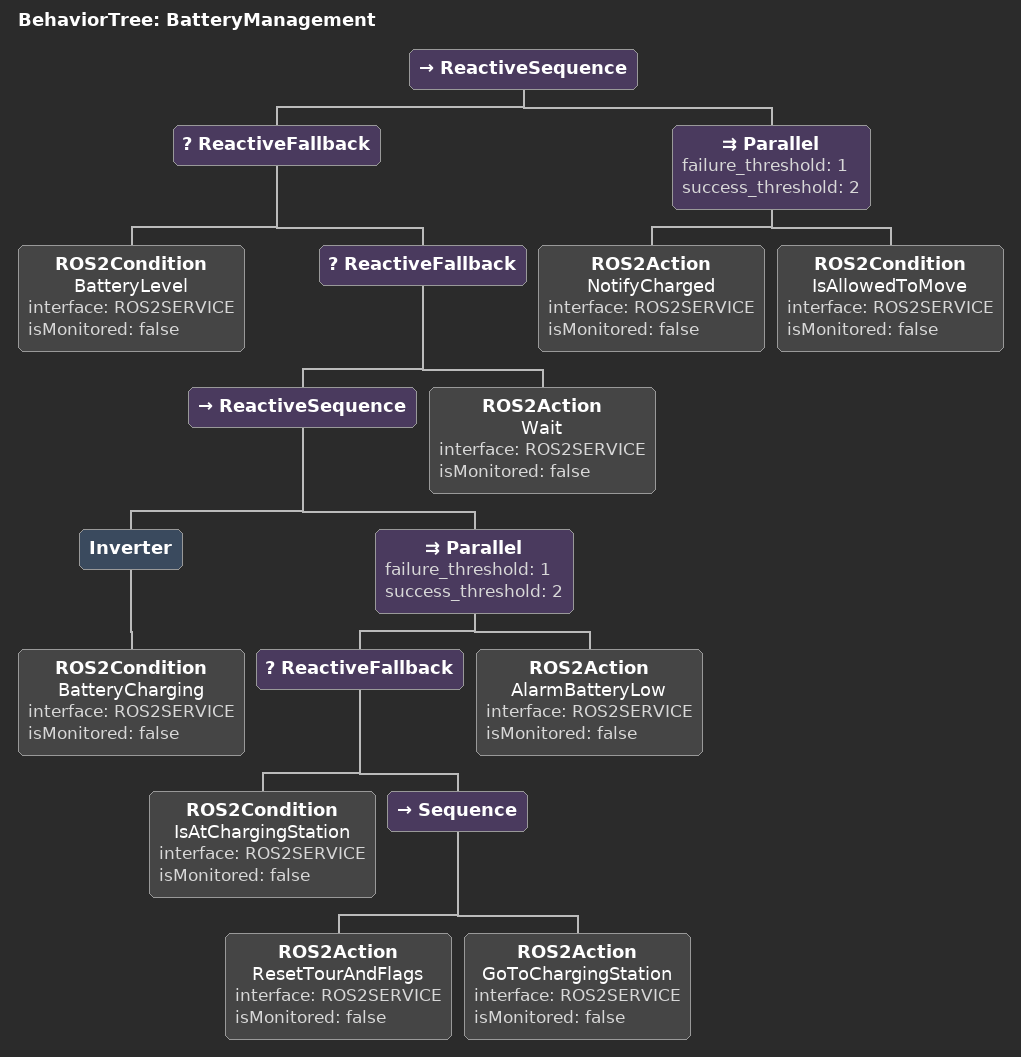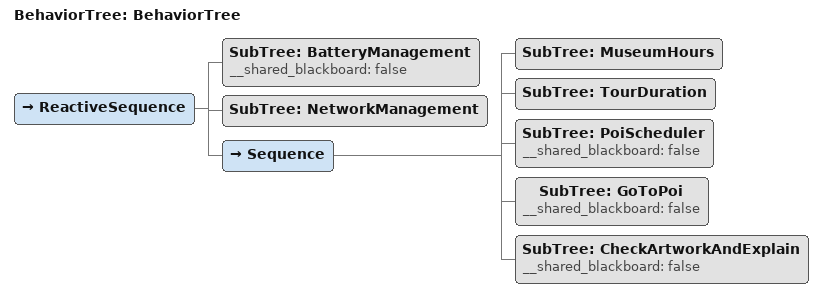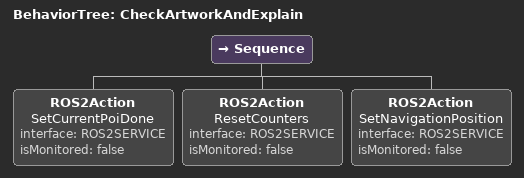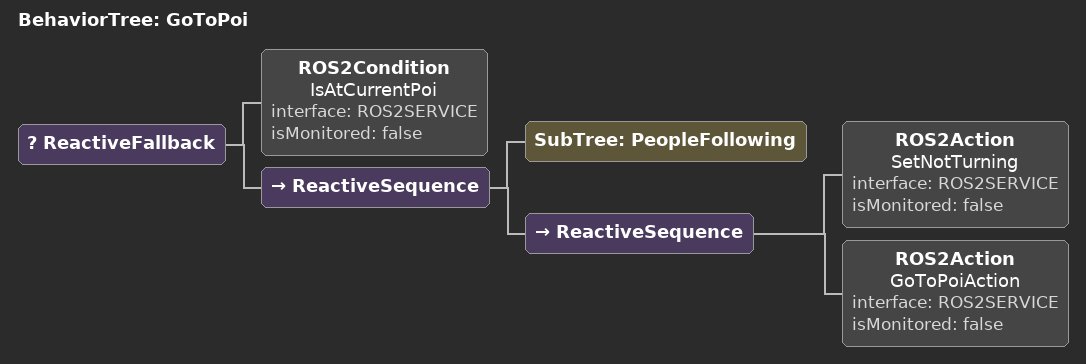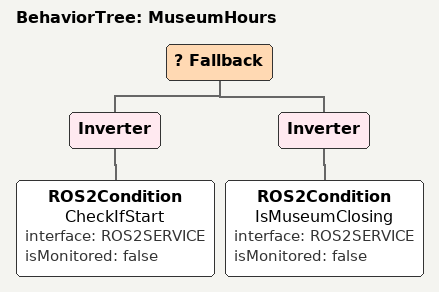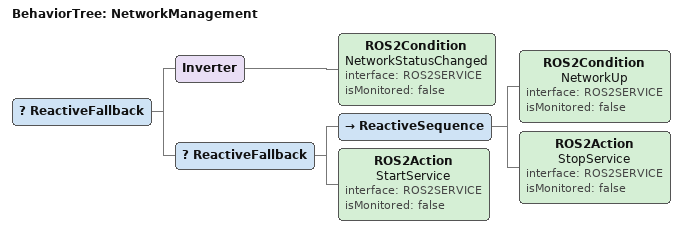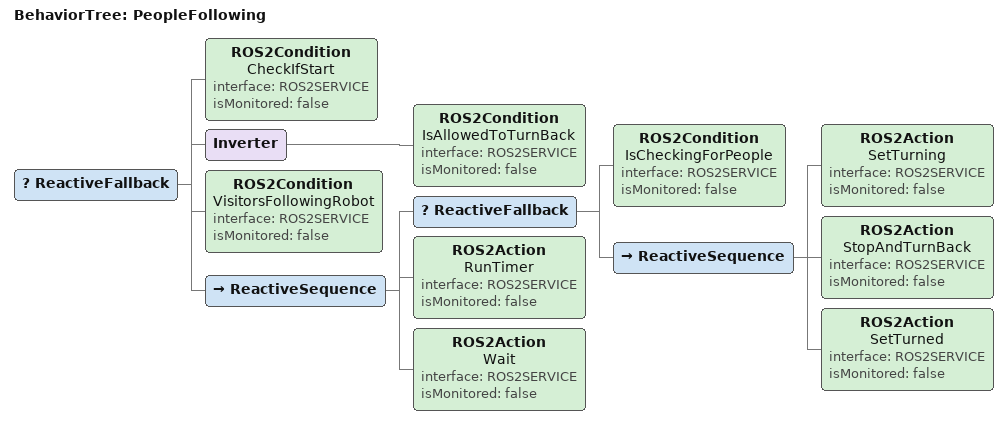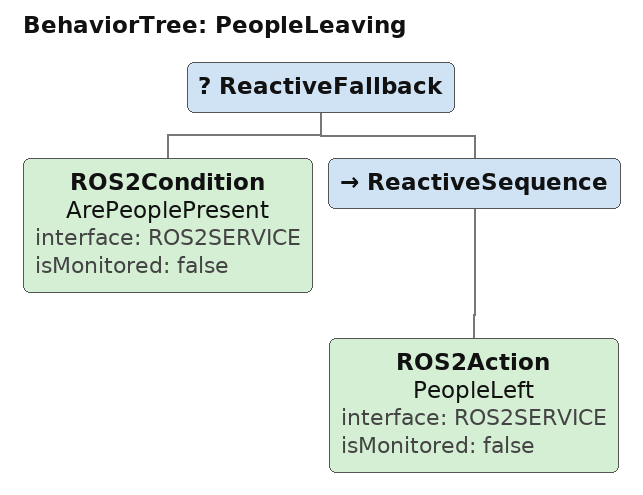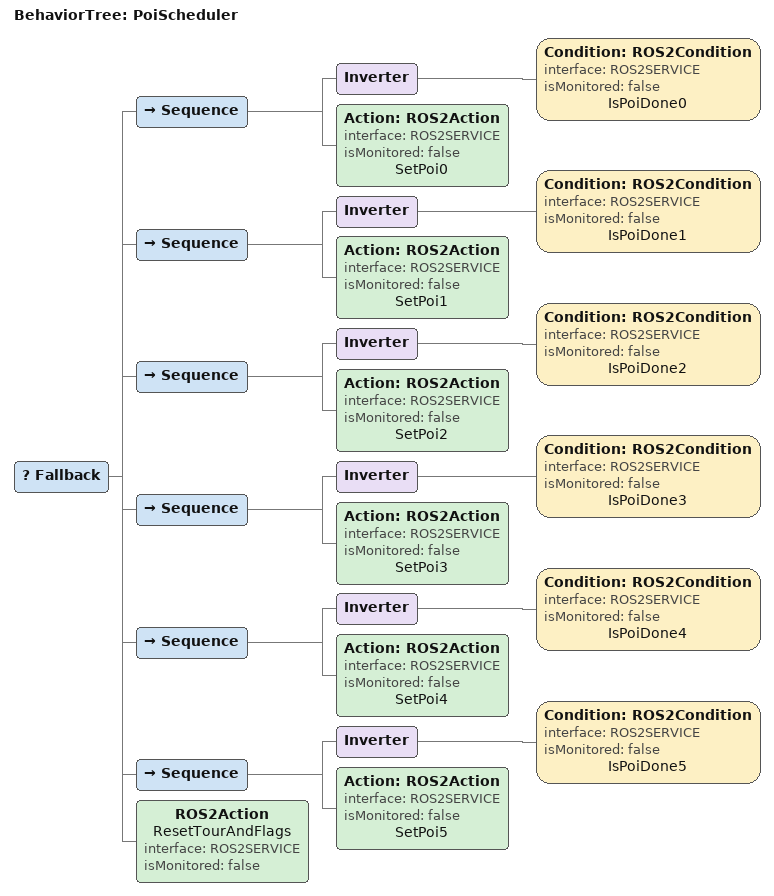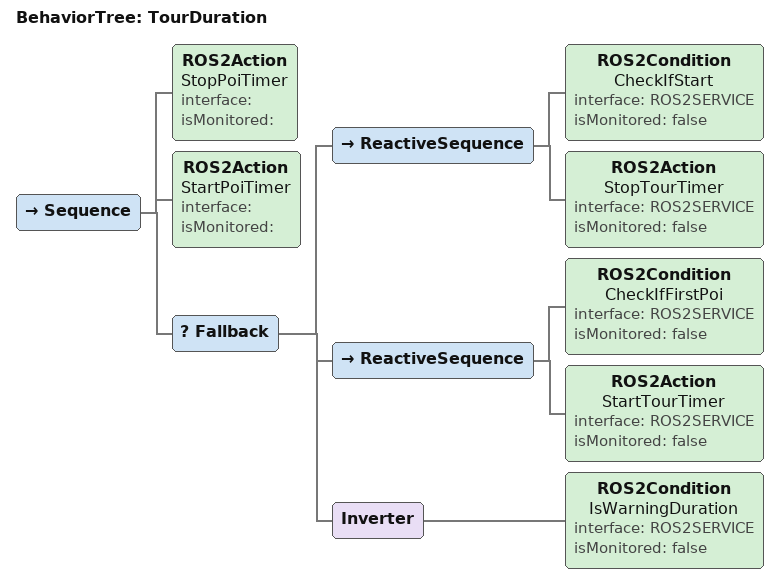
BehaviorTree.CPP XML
<?xml version='1.0' encoding='utf-8'?>
<root BTCPP_format="3" main_tree_to_execute="BehaviorTree">
  <BehaviorTree ID="BatteryManagement">
    <ReactiveSequence>
      <ReactiveFallback>
        <ROS2Condition name="BatteryLevel" interface="ROS2SERVICE" isMonitored="false" />
        <ReactiveFallback>
          <ReactiveSequence>
            <Inverter>
              <ROS2Condition name="BatteryCharging" interface="ROS2SERVICE" isMonitored="false" />
            </Inverter>
            <Parallel failure_threshold="1" success_threshold="2">
              <ReactiveFallback>
                <ROS2Condition name="IsAtChargingStation" interface="ROS2SERVICE" isMonitored="false" />
                <Sequence>
                  <ROS2Action name="ResetTourAndFlags" interface="ROS2SERVICE" isMonitored="false" />
                  <ROS2Action name="GoToChargingStation" interface="ROS2SERVICE" isMonitored="false" />
                </Sequence>
              </ReactiveFallback>
              <ROS2Action name="AlarmBatteryLow" interface="ROS2SERVICE" isMonitored="false" />
            </Parallel>
          </ReactiveSequence>
          <ROS2Action name="Wait" interface="ROS2SERVICE" isMonitored="false" />
        </ReactiveFallback>
      </ReactiveFallback>
      <Parallel failure_threshold="1" success_threshold="2">
        <ROS2Action name="NotifyCharged" interface="ROS2SERVICE" isMonitored="false" />
        <ROS2Condition name="IsAllowedToMove" interface="ROS2SERVICE" isMonitored="false" />
      </Parallel>
    </ReactiveSequence>
  </BehaviorTree>

  <BehaviorTree ID="BehaviorTree">
    <ReactiveSequence>
      <SubTree ID="BatteryManagement" __shared_blackboard="false" />
      <SubTree ID="NetworkManagement" />
      <Sequence>
        <SubTree ID="MuseumHours" />
        <SubTree ID="TourDuration" />
        <SubTree ID="PoiScheduler" __shared_blackboard="false" />
        <SubTree ID="GoToPoi" __shared_blackboard="false" />
        <SubTree ID="CheckArtworkAndExplain" __shared_blackboard="false" />
      </Sequence>
    </ReactiveSequence>
  </BehaviorTree>

  <BehaviorTree ID="CheckArtworkAndExplain">
    <Sequence>
      <ROS2Action name="SetCurrentPoiDone" interface="ROS2SERVICE" isMonitored="false" />
      <ROS2Action name="ResetCounters" interface="ROS2SERVICE" isMonitored="false" />
      <ROS2Action name="SetNavigationPosition" interface="ROS2SERVICE" isMonitored="false" />
    </Sequence>
  </BehaviorTree>

  <BehaviorTree ID="GoToPoi">
    <ReactiveFallback>
      <ROS2Condition name="IsAtCurrentPoi" interface="ROS2SERVICE" isMonitored="false" />
      <ReactiveSequence>
        <SubTree ID="PeopleFollowing" />
        <ReactiveSequence>
          <ROS2Action name="SetNotTurning" interface="ROS2SERVICE" isMonitored="false" />
          <ROS2Action name="GoToPoiAction" interface="ROS2SERVICE" isMonitored="false" />
        </ReactiveSequence>
      </ReactiveSequence>
    </ReactiveFallback>
  </BehaviorTree>

  <BehaviorTree ID="MuseumHours">
    <Fallback>
      <Inverter>
        <ROS2Condition name="CheckIfStart" interface="ROS2SERVICE" isMonitored="false" />
      </Inverter>
      <Inverter>
        <ROS2Condition name="IsMuseumClosing" interface="ROS2SERVICE" isMonitored="false" />
      </Inverter>
    </Fallback>
  </BehaviorTree>

  <BehaviorTree ID="NetworkManagement">
    <ReactiveFallback>
      <Inverter>
        <ROS2Condition name="NetworkStatusChanged" interface="ROS2SERVICE" isMonitored="false" />
      </Inverter>
      <ReactiveFallback>
        <ReactiveSequence>
          <ROS2Condition name="NetworkUp" interface="ROS2SERVICE" isMonitored="false" />
          <ROS2Action name="StopService" interface="ROS2SERVICE" isMonitored="false" />
        </ReactiveSequence>
        <ROS2Action name="StartService" interface="ROS2SERVICE" isMonitored="false" />
      </ReactiveFallback>
    </ReactiveFallback>
  </BehaviorTree>

  <BehaviorTree ID="PeopleFollowing">
    <ReactiveFallback>
      <ROS2Condition name="CheckIfStart" interface="ROS2SERVICE" isMonitored="false" />
      <Inverter>
        <ROS2Condition name="IsAllowedToTurnBack" interface="ROS2SERVICE" isMonitored="false" />
      </Inverter>
      <ROS2Condition name="VisitorsFollowingRobot" interface="ROS2SERVICE" isMonitored="false" />
      <ReactiveSequence>
        <ReactiveFallback>
          <ROS2Condition name="IsCheckingForPeople" interface="ROS2SERVICE" isMonitored="false" />
          <ReactiveSequence>
            <ROS2Action name="SetTurning" interface="ROS2SERVICE" isMonitored="false" />
            <ROS2Action name="StopAndTurnBack" interface="ROS2SERVICE" isMonitored="false" />
            <ROS2Action name="SetTurned" interface="ROS2SERVICE" isMonitored="false" />
          </ReactiveSequence>
        </ReactiveFallback>
        <ROS2Action name="RunTimer" interface="ROS2SERVICE" isMonitored="false" />
        <ROS2Action name="Wait" interface="ROS2SERVICE" isMonitored="false" />
      </ReactiveSequence>
    </ReactiveFallback>
  </BehaviorTree>

  <BehaviorTree ID="PeopleLeaving">
    <ReactiveFallback>
      <ROS2Condition name="ArePeoplePresent" interface="ROS2SERVICE" isMonitored="false" />
      <ReactiveSequence>
        <ROS2Action name="PeopleLeft" interface="ROS2SERVICE" isMonitored="false" />
      </ReactiveSequence>
    </ReactiveFallback>
  </BehaviorTree>

  <BehaviorTree ID="PoiScheduler">
        <Fallback>
            <Sequence>
                <Inverter>
                    <Condition ID="ROS2Condition" interface="ROS2SERVICE" isMonitored="false" name="IsPoiDone0" />
                </Inverter>
                <Action ID="ROS2Action" interface="ROS2SERVICE" isMonitored="false" name="SetPoi0" />
            </Sequence>
            <Sequence>
                <Inverter>
                    <Condition ID="ROS2Condition" interface="ROS2SERVICE" isMonitored="false" name="IsPoiDone1" />
                </Inverter>
                <Action ID="ROS2Action" interface="ROS2SERVICE" isMonitored="false" name="SetPoi1" />
            </Sequence>
            <Sequence>
                <Inverter>
                    <Condition ID="ROS2Condition" interface="ROS2SERVICE" isMonitored="false" name="IsPoiDone2" />
                </Inverter>
                <Action ID="ROS2Action" interface="ROS2SERVICE" isMonitored="false" name="SetPoi2" />
            </Sequence>
            <Sequence>
                <Inverter>
                    <Condition ID="ROS2Condition" interface="ROS2SERVICE" isMonitored="false" name="IsPoiDone3" />
                </Inverter>
                <Action ID="ROS2Action" interface="ROS2SERVICE" isMonitored="false" name="SetPoi3" />
            </Sequence>
            <Sequence>
                <Inverter>
                    <Condition ID="ROS2Condition" interface="ROS2SERVICE" isMonitored="false" name="IsPoiDone4" />
                </Inverter>
                <Action ID="ROS2Action" interface="ROS2SERVICE" isMonitored="false" name="SetPoi4" />
            </Sequence>
            <Sequence>
                <Inverter>
                    <Condition ID="ROS2Condition" interface="ROS2SERVICE" isMonitored="false" name="IsPoiDone5" />
                </Inverter>
                <Action ID="ROS2Action" interface="ROS2SERVICE" isMonitored="false" name="SetPoi5" />
            </Sequence>
            <ROS2Action name="ResetTourAndFlags" interface="ROS2SERVICE" isMonitored="false" />
        </Fallback>
    </BehaviorTree>

  <BehaviorTree ID="TourDuration">
    <Sequence>
      <ROS2Action name="StopPoiTimer" interface="" isMonitored="" />
      <ROS2Action name="StartPoiTimer" interface="" isMonitored="" />
      <Fallback>
        <ReactiveSequence>
          <ROS2Condition name="CheckIfStart" interface="ROS2SERVICE" isMonitored="false" />
          <ROS2Action name="StopTourTimer" interface="ROS2SERVICE" isMonitored="false" />
        </ReactiveSequence>
        <ReactiveSequence>
          <ROS2Condition name="CheckIfFirstPoi" interface="ROS2SERVICE" isMonitored="false" />
          <ROS2Action name="StartTourTimer" interface="ROS2SERVICE" isMonitored="false" />
        </ReactiveSequence>
        <Inverter>
          <ROS2Condition name="IsWarningDuration" interface="ROS2SERVICE" isMonitored="false" />
        </Inverter>
      </Fallback>
    </Sequence>
  </BehaviorTree>

</root>
